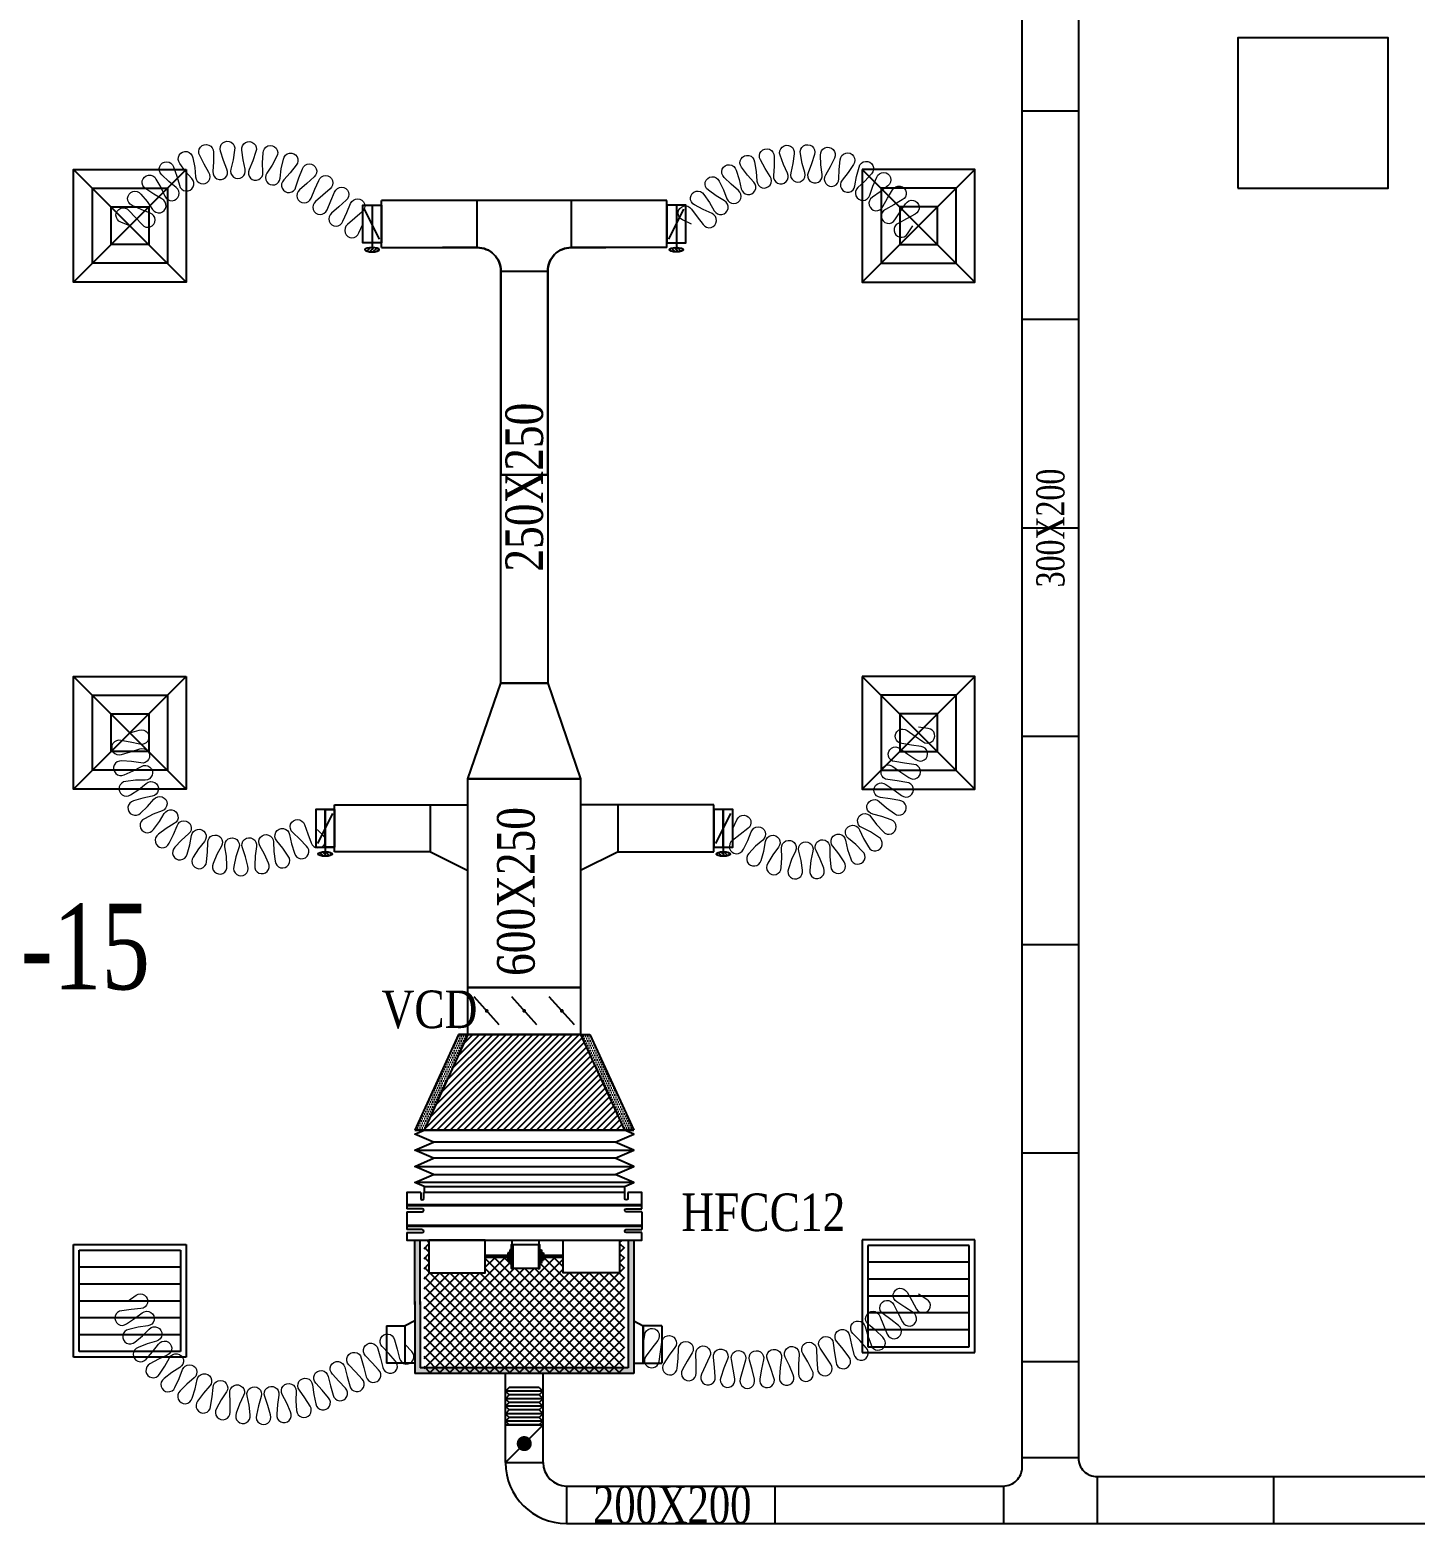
# Model space of a CAD drawing. Header units: metres. Extents: x 352651 to 1421851, y -87441 to -24441.
# Drawn here: x 1270850 to 1278227, y -48451 to -40493 of the extents above; entities that cross this region are included whole.
import ezdxf
from ezdxf.enums import TextEntityAlignment as Align

# ---------------------------------------------------------------- set-up
doc = ezdxf.new("R2010")
doc.units = ezdxf.units.M
doc.header["$LTSCALE"] = 300
doc.header["$MEASUREMENT"] = 0
for name, color, linetype in [('bat noi mem', 4, 'CONTINUOUS'), ('CUAGIO', 2, 'CONTINUOUS'), ('KT', 1, 'CONTINUOUS'), ('thiet bi', 11, 'CONTINUOUS'), ('vach', 6, 'CONTINUOUS')]:
    doc.layers.add(name, color=color, linetype=linetype)
doc.layers.add('noi mem', color=5, linetype='BATTING', lineweight=0)
doc.styles.add('PHU', font='vntimeh.shx', dxfattribs={"width": 0.8})
doc.styles.add('ROMANS', font='romans.shx', dxfattribs={"width": 0.75, "bigfont": 'romancvn.shx'})
doc.linetypes.add('BATTING', pattern='A,0.0001,-0.1,[134,ltypeshp.shx,S=0.1,R=0,X=-0.1,Y=0],-0.2,[134,ltypeshp.shx,S=0.1,R=180,X=0.1,Y=0],-0.1', length=0.4001)
pattern_1 = [(0, (812296.703, -331627.765), (6.25, 12.5), [0, -12.5])]

# ---------------------------------------------------------------- blocks, each defined once
blk = doc.blocks.new('SAD')
at = {"layer": 'CUAGIO', "color": 8}
for p, q in [((-300, -300), (300, 300)), ((300, -300), (-300, 300))]:
    blk.add_line(p, q, dxfattribs=at)
at = {"layer": 'CUAGIO'}
blk.add_lwpolyline([(300, -300), (300, 300), (-300, 300), (-300, -300)], close=True, dxfattribs=at)
at = {"layer": 'CUAGIO', "color": 8}
for points in [[(200, -200), (200, 200), (-200, 200), (-200, -200)], [(100, -100), (100, 100), (-100, 100), (-100, -100)]]:
    blk.add_lwpolyline(points, close=True, dxfattribs=at)
blk = doc.blocks.new('SAG')
at = {"layer": 'CUAGIO'}
for p, q in [((-300, 300), (-300, -300)), ((300, 300), (-300, 300)), ((300, -300), (300, 300)), ((-300, -300), (300, -300))]:
    blk.add_line(p, q, dxfattribs=at)
at = {"layer": 'CUAGIO', "color": 8}
for p, q in [((-270, 270), (-270, -270)), ((270, 270), (-270, 270)), ((-180, -270), (-180, 270)), ((-90, -270), (-90, 270)), ((0, -270), (0, 270)), ((90, -270), (90, 270)), ((180, -270), (180, 270)), ((270, -270), (270, 270)), ((-270, -270), (270, -270))]:
    blk.add_line(p, q, dxfattribs=at)
blk = doc.blocks.new('cot1')
at = {"layer": 'vach'}
blk.add_lwpolyline([(-400, -400), (400, -400), (400, 400), (-400, 400)], close=True, dxfattribs=at)
blk = doc.blocks.new('bac noi mem')
at = {"layer": 'bat noi mem'}
for p, q in [((493886.7, -64673), (493866.7, -64693)), ((494066.7, -64693), (493866.7, -64693)), ((493866.7, -64693), (493886.7, -64713)), ((494046.7, -64673), (493886.7, -64673)), ((494046.7, -64673), (494066.7, -64693)), ((494066.7, -64693), (494046.7, -64713)), ((493886.7, -64713), (493866.7, -64733)), ((494066.7, -64733), (493866.7, -64733)), ((493866.7, -64733), (493886.7, -64753)), ((493886.7, -64753), (493866.7, -64773)), ((494046.7, -64713), (493886.7, -64713)), ((494046.7, -64753), (493886.7, -64753)), ((494046.7, -64713), (494066.7, -64733)), ((494066.7, -64733), (494046.7, -64753)), ((494046.7, -64753), (494066.7, -64773)), ((494066.7, -64773), (493866.7, -64773)), ((493866.7, -64773), (493886.7, -64793)), ((493886.7, -64793), (493866.7, -64813)), ((494066.7, -64813), (493866.7, -64813)), ((493866.7, -64813), (493886.7, -64833)), ((493886.7, -64833), (493866.7, -64853)), ((494046.7, -64793), (493886.7, -64793)), ((494046.7, -64833), (493886.7, -64833)), ((494066.7, -64773), (494046.7, -64793)), ((494046.7, -64793), (494066.7, -64813)), ((494066.7, -64813), (494046.7, -64833)), ((494046.7, -64833), (494066.7, -64853)), ((494066.7, -64853), (493866.7, -64853)), ((493866.7, -64853), (493886.7, -64873)), ((494046.7, -64873), (493886.7, -64873)), ((494066.7, -64853), (494046.7, -64873))]:
    blk.add_line(p, q, dxfattribs=at)
blk = doc.blocks.new('1-van gio D200')
at = {"layer": 'CUAGIO'}
h = blk.add_hatch(dxfattribs=at)
h.set_pattern_fill('ANSI31', color=256, scale=100, style=0)
edge = h.paths.add_edge_path()
edge.add_ellipse((486127, -58494), major_axis=(-38.1, 0), ratio=0.310482, start_angle=0, end_angle=360, ccw=False)
for p, q in [((486167, -58437.3), (486087.1, -58277.5)), ((486127, -58257.4), (486127, -58494))]:
    blk.add_line(p, q, dxfattribs=at)
at = {"layer": 'CUAGIO', "const_width": 3}
for points in [[(486127, -58457.4), (486177, -58457.4), (486177, -58257.4), (486077, -58257.4), (486077, -58457.4), (486127, -58457.4)], [(486167, -58437.3), (486087.1, -58277.5)], [(486127, -58257.4), (486127, -58494)]]:
    blk.add_lwpolyline(points, dxfattribs=at)
at = {"layer": 'CUAGIO'}
blk.add_lwpolyline([(486177, -58457.4), (486077, -58457.4), (486077, -58257.4), (486177, -58257.4)], close=True, dxfattribs=at)
at = {"layer": 'CUAGIO', "const_width": 5.35}
blk.add_lwpolyline([(486130.7, -58357.4, -1), (486123.3, -58357.4, -1)], format="xyb", close=True, dxfattribs=at)
at = {"layer": 'CUAGIO', "extrusion": (0, 0, -1)}
blk.add_ellipse((486127, -58494), major_axis=(-38.1, 0), ratio=0.310482, start_param=-1.570796, end_param=4.712389, dxfattribs=at)

msp = doc.modelspace()

# ---------------------------------------------------------------- hatches: boundary and pattern name
at = {"layer": 'CUAGIO'}
h = msp.add_hatch(dxfattribs=at)
h.set_pattern_fill('DOTS', color=256, scale=200, style=0)
h.set_pattern_definition(pattern_1)
h.paths.add_polyline_path([(1272949.7, -46352.6), (1272899.7, -46352.6), (1273133.2, -45842.6), (1273183.2, -45842.6)])
h = msp.add_hatch(dxfattribs=at)
h.set_pattern_fill('ANSI31', color=256, scale=200, style=0)
h.set_pattern_definition([(45, (445500.002, -63561.594), (-17.6776695, 17.6776695), [])])
h.paths.add_polyline_path([(1273783.2, -45842.6), (1273183.2, -45842.6), (1272949.7, -46352.6), (1274016.7, -46352.6)])
h = msp.add_hatch(dxfattribs=at)
h.set_pattern_fill('DOTS', color=256, scale=200, style=0)
h.set_pattern_definition(pattern_1)
h.paths.add_polyline_path([(1273783.2, -45842.6), (1273833.2, -45842.6), (1274066.7, -46352.6), (1274016.7, -46352.6)])
h = msp.add_hatch(dxfattribs=at)
h.set_pattern_fill('DOTS', color=256, scale=200, style=0)
h.set_pattern_definition([(0, (438542.909, -107712.592), (6.25, 12.5), [0, -12.5])])
h.paths.add_polyline_path([(1274066.7, -46938.1), (1274036.7, -46938.1), (1274036.7, -47618.1), (1272929.7, -47618.1), (1272929.7, -47265.5), (1272929.7, -46938.1), (1272899.7, -46938.1), (1272899.7, -47280.5), (1272899.7, -47648.1), (1274066.7, -47648.1)])
at = {"layer": 'CUAGIO', "ltscale": 1.5}
h = msp.add_hatch(dxfattribs=at)
h.set_pattern_fill('ANSI37', color=9, scale=300, angle=360, style=0)
h.set_pattern_definition([(45, (806104.744, -788.5), (-26.5165043, 26.5165043), []), (135, (806104.744, -788.5), (-26.5165043, -26.5165043), [])])
h.paths.add_polyline_path([(1274016.7, -47648.1), (1274016.7, -46938.1), (1273990.6, -46938.1), (1273990.6, -47113.1), (1273690.6, -47113.1), (1273690.6, -47030.2), (1273585.4, -47030.2), (1273585.4, -47045.8), (1273574.8, -47045.8), (1273574.8, -47061.6), (1273564.9, -47061.6), (1273564.9, -47086.6, -1), (1273558.5, -47088.7), (1273422.3, -47088.7, -1), (1273415.8, -47086.6), (1273415.8, -47061.6), (1273405.9, -47061.6), (1273405.9, -47045.8), (1273395.4, -47045.8), (1273395.4, -47030.2), (1273275.7, -47030.2), (1273275.7, -47113.1), (1272975.7, -47113.1), (1272975.7, -46938.1), (1272949.7, -46938.1), (1272949.7, -47280.5), (1272949.7, -47648.1)])

# ---------------------------------------------------------------- linework, layer by layer
at = {"layer": 'bat noi mem'}
for p, q in [((1272949.7, -46352.6), (1274016.7, -46352.6)), ((1274016.7, -46352.6), (1272949.7, -46352.6)), ((1272899.7, -46459.8), (1274066.7, -46459.8)), ((1273966.7, -46416.9), (1272999.7, -46416.9)), ((1272899.7, -46545.5), (1274066.7, -46545.5)), ((1273966.7, -46502.6), (1272999.7, -46502.6)), ((1272999.7, -46588.3), (1273966.7, -46588.3)), ((1274066.7, -46631.2), (1272899.7, -46631.2))]:
    msp.add_line(p, q, dxfattribs=at)
for points in [[(1272949.7, -46652.6), (1272899.7, -46631.2), (1272999.7, -46588.3), (1272899.7, -46545.5), (1272999.7, -46502.6), (1272899.7, -46459.8), (1272999.7, -46416.9), (1272899.7, -46374.1), (1272949.7, -46352.6)], [(1274016.7, -46652.6), (1274066.7, -46631.2), (1273966.7, -46588.3), (1274066.7, -46545.5), (1273966.7, -46502.6), (1274066.7, -46459.8), (1273966.7, -46416.9), (1274066.7, -46374.1), (1274016.7, -46352.6)]]:
    msp.add_lwpolyline(points, dxfattribs=at)
at = {"layer": 'CUAGIO', "color": 2}
for p, q in [((1276434.2, -40926.2), (1276134.7, -40926.2)), ((1276434.2, -42036.2), (1276134.7, -42036.2)), ((1276434.2, -43146.2), (1276134.7, -43146.2)), ((1276434.2, -44256.2), (1276134.7, -44256.2)), ((1276434.2, -45366.2), (1276134.7, -45366.2)), ((1276434.2, -46476.2), (1276134.7, -46476.2)), ((1274036.7, -46938.1), (1274036.7, -47618.1)), ((1274066.7, -46938.1), (1274066.7, -47648.1)), ((1274066.7, -47648.1), (1272899.7, -47648.1)), ((1274036.7, -47618.1), (1272929.7, -47618.1)), ((1273383.2, -47888.4), (1273383.2, -47648.1)), ((1273583.2, -48122.8), (1273583.2, -47648.1)), ((1276434.2, -47586.2), (1276134.7, -47586.2)), ((1276434.2, -48097.8), (1276134.7, -48097.8)), ((1276534.2, -48197.8), (1276534.2, -48447.8)), ((1277473.2, -48197.8), (1277473.2, -48447.6)), ((1273708.2, -48247.8), (1273708.2, -48447.8)), ((1274818.2, -48247.8), (1274818.2, -48447.8)), ((1274818.2, -48247.8), (1274818.2, -48447.8)), ((1276034.7, -48247.8), (1276034.7, -48447.8))]:
    msp.add_line(p, q, dxfattribs=at)
at = {"layer": 'CUAGIO'}
for p, q in [((1272723.2, -41652.6), (1272723.2, -41402.6)), ((1273233.2, -41652.6), (1273233.2, -41402.6)), ((1273733.2, -41402.6), (1273733.2, -41652.6)), ((1274243.2, -41652.6), (1274243.2, -41402.6)), ((1273358.2, -41777.6), (1273608.2, -41777.6)), ((1272473.2, -44870.7), (1272473.2, -44620.7)), ((1272473.2, -44620.7), (1273183.2, -44620.7)), ((1272983.2, -44870.7), (1272983.2, -44620.7)), ((1274493.2, -44620.7), (1273783.2, -44620.7)), ((1273983.2, -44870.7), (1273983.2, -44620.7)), ((1274493.2, -44870.7), (1274493.2, -44620.7)), ((1272983.2, -44870.7), (1272473.2, -44870.7)), ((1272983.2, -44870.7), (1273183.2, -44970.7)), ((1273983.2, -44870.7), (1273783.2, -44970.7)), ((1273983.2, -44870.7), (1274493.2, -44870.7)), ((1273783.2, -45592.6), (1273183.2, -45592.6)), ((1273783.2, -45592.6), (1273183.2, -45592.6)), ((1273350.1, -45791.9), (1273216.2, -45643.3)), ((1273550.1, -45791.9), (1273416.2, -45643.3)), ((1273750.1, -45791.9), (1273616.2, -45643.3)), ((1273133.2, -45842.6), (1272899.7, -46352.6)), ((1273183.2, -45842.6), (1272949.7, -46352.6)), ((1273183.2, -45842.6), (1273133.2, -45842.6)), ((1273133.2, -45842.6), (1273833.2, -45842.6)), ((1273183.2, -45842.6), (1273133.2, -45842.6)), ((1273783.2, -45842.6), (1274016.7, -46352.6)), ((1273783.2, -45842.6), (1273833.2, -45842.6)), ((1273783.2, -45842.6), (1273833.2, -45842.6)), ((1273833.2, -45842.6), (1274066.7, -46352.6)), ((1274066.7, -46352.6), (1272899.7, -46352.6)), ((1272899.7, -46352.6), (1274066.7, -46352.6)), ((1272949.7, -46352.6), (1274016.7, -46352.6)), ((1274016.7, -46352.6), (1272949.7, -46352.6)), ((1272899.7, -47280.5), (1272899.7, -46938.1)), ((1272929.7, -47280.5), (1272929.7, -46938.1)), ((1272899.7, -47265.5), (1272899.7, -47648.1)), ((1272929.7, -47265.5), (1272929.7, -47618.1)), ((1272750, -47394.2), (1272750, -47594.2)), ((1272849.7, -47594.2), (1272849.7, -47394.2)), ((1272849.7, -47594.2), (1272849.7, -47394.2)), ((1272849.7, -47594.2), (1272849.7, -47394.2)), ((1274116.7, -47394.2), (1274116.7, -47594.2)), ((1274116.7, -47594.2), (1274116.7, -47394.2)), ((1274116.7, -47594.2), (1274116.7, -47394.2)), ((1274216.4, -47394.2), (1274216.4, -47594.2)), ((1272849.7, -47594.2), (1272750, -47594.2)), ((1274116.7, -47594.2), (1274216.4, -47594.2)), ((1273383.2, -47932.9), (1273383.2, -47672.1)), ((1273583.2, -47932.9), (1273583.2, -47671.6)), ((1273383.2, -48122.8), (1273383.2, -47911.9)), ((1273383.2, -47922.8), (1273583.2, -47922.8)), ((1273583.2, -47922.8), (1273383.2, -48122.8)), ((1273383.2, -48122.8), (1273583.2, -48122.8)), ((1273383.2, -48122.8), (1273583.2, -48122.8)), ((1273383.2, -48122.8), (1273583.2, -48122.8)), ((1273708.2, -48447.8), (1289683.2, -48447.8))]:
    msp.add_line(p, q, dxfattribs=at)
at = {"layer": 'CUAGIO', "ltscale": 1.5}
msp.add_line((1274243.2, -41402.6), (1272723.2, -41402.6), dxfattribs=at)
at = {"layer": 'CUAGIO', "color": 2}
for points in [[(1273708.2, -48247.8), (1276034.7, -48247.8, 0.414214), (1276134.7, -48147.8), (1276134.7, -35608.2)], [(1276434.2, -35608.2), (1276434.2, -48097.8, 0.414214), (1276534.2, -48197.8), (1283023.2, -48197.7)]]:
    msp.add_lwpolyline(points, format="xyb", dxfattribs=at)
at = {"layer": 'CUAGIO'}
for points in [[(1272723.2, -41652.6), (1273233.2, -41652.6, -0.414214), (1273358.2, -41777.6), (1273358.2, -42862.6), (1273608.2, -42862.6), (1273608.2, -41777.6, -0.414214), (1273733.2, -41652.6), (1273918.2, -41652.6)], [(1274243.2, -41652.6), (1273733.2, -41652.6, 0.414214), (1273608.2, -41777.6), (1273608.2, -42862.6), (1273358.2, -42862.6), (1273358.2, -41777.6, 0.414214), (1273233.2, -41652.6), (1273048.2, -41652.6)]]:
    msp.add_lwpolyline(points, format="xyb", dxfattribs=at)
for points in [[(1273358.2, -43972.6), (1273358.2, -42862.6), (1273608.2, -42862.6), (1273608.2, -43972.6)], [(1273783.2, -44482.6), (1273183.2, -44482.6), (1273358.2, -43972.6), (1273608.2, -43972.6)], [(1272473.2, -44845.7), (1272423.2, -44845.7), (1272423.2, -44645.7), (1272473.2, -44645.7)], [(1274493.2, -44845.7), (1274543.2, -44845.7), (1274543.2, -44645.7), (1274493.2, -44645.7)], [(1273183.2, -45592.6), (1273783.2, -45592.6), (1273783.2, -45842.6), (1273183.2, -45842.6)]]:
    msp.add_lwpolyline(points, close=True, dxfattribs=at)
at = {"layer": 'CUAGIO', "color": 2}
msp.add_lwpolyline([(1273183.2, -44482.6), (1273783.2, -44482.6), (1273783.2, -45592.6), (1273183.2, -45592.6)], close=True, dxfattribs=at)
at = {"layer": 'CUAGIO'}
for points, const_width in [([(1273278.2, -45717.6, 1), (1273288.2, -45717.6, 1)], 10), ([(1273478.2, -45717.6, 1), (1273488.2, -45717.6, 1)], 10), ([(1273678.2, -45717.6, 1), (1273688.2, -45717.6, 1)], 10), ([(1273503.2, -48021.9, -1), (1273463.2, -48021.9, -1)], 40)]:
    msp.add_lwpolyline(points, format="xyb", close=True, dxfattribs=dict(at, const_width=const_width))
for points in [[(1272750, -47394.2), (1272849.7, -47394.2)], [(1272899.7, -47369), (1272849.7, -47394.2)], [(1274066.7, -47369), (1274116.7, -47394.2)], [(1274216.4, -47394.2), (1274116.7, -47394.2)], [(1272899.7, -47594.2), (1272849.7, -47594.2)], [(1274066.7, -47594.2), (1274116.7, -47594.2)]]:
    msp.add_lwpolyline(points, dxfattribs=at)
at = {"layer": 'CUAGIO', "color": 2}
for radius in [325, 125]:
    msp.add_arc((1273708.2, -48122.8), radius, 180, 269.99999, dxfattribs=at)
at = {"layer": 'noi mem', "linetype": 'ByBlock', "ltscale": 1.5}
for points in [[(1271383.2, -41536.2), (1271335.6, -41517.2, -1.333333), (1271378, -41455.3), (1271412.9, -41492.9), (1271447.7, -41530.4, 1.333333), (1271490.2, -41468.6), (1271442.6, -41449.5), (1271395.6, -41427.8, -1.333333), (1271441.1, -41368.2), (1271474.5, -41407.8), (1271503.6, -41449.3, 1.333333), (1271553.9, -41393.7), (1271509.8, -41368.9), (1271467.1, -41339.5, -1.333333), (1271522, -41288.4), (1271548.2, -41333.1), (1271569.9, -41378.9, 1.333333), (1271628.9, -41332.7), (1271589.6, -41300.7), (1271552.5, -41264.5, -1.333333), (1271615.2, -41223.5), (1271633.5, -41271.9), (1271647.1, -41320.8, 1.333333), (1271713.1, -41285.2), (1271679.8, -41247), (1271649.3, -41205.1, -1.333333), (1271718.1, -41175.2), (1271728, -41226.1), (1271733.1, -41276.5, 1.333333), (1271804.2, -41252.6), (1271777.7, -41209.3), (1271754.8, -41162.8, -1.333333), (1271827.7, -41145), (1271828.8, -41196.8), (1271825.3, -41247.4, 1.333333), (1271899.4, -41235.8), (1271880.7, -41188.7), (1271865.9, -41139, -1.333333), (1271940.7, -41133.8), (1271933.1, -41185), (1271921.1, -41234.3, 1.333333), (1271996.1, -41235.4), (1271985.6, -41185.8), (1271979.4, -41134.4, -1.333333), (1272054.1, -41141.8), (1272037.9, -41191), (1272017.7, -41237.5, 1.333333), (1272091.5, -41251.3), (1272089.5, -41200.6), (1272092.1, -41148.9, -1.333333), (1272164.4, -41168.9), (1272140.1, -41214.6), (1272112.4, -41257.1, 1.333333), (1272182.8, -41283.1), (1272189.4, -41232.9), (1272200.7, -41182.3, -1.333333), (1272268.6, -41214.2), (1272237, -41255.2), (1272202.5, -41292.4, 1.333333), (1272267.4, -41329.9), (1272282.4, -41281.5), (1272301.9, -41233.6, -1.333333), (1272363.6, -41276.3), (1272325.6, -41311.4), (1272287.1, -41345.2, 1.333333), (1272347.8, -41389.3), (1272368.1, -41342.3), (1272388.4, -41295.2, -1.333333), (1272449.1, -41339.3), (1272410.6, -41373.2), (1272372.2, -41407, 1.333333), (1272432.8, -41451.1), (1272453.1, -41404.1), (1272473.5, -41357, -1.333333), (1272534.1, -41401.1), (1272495.6, -41435), (1272457.2, -41468.8, 1.333333), (1272517.8, -41512.9), (1272538.2, -41465.8), (1272558.5, -41418.8, -1.333333), (1272619.1, -41462.9), (1272580.7, -41496.7), (1272542.2, -41530.6, 1.333333), (1272602.9, -41574.7), (1272623.2, -41527.6)], [(1274373.2, -41527.6), (1274326.6, -41505.7, -1.333333), (1274374, -41447.5), (1274404.9, -41488.8), (1274435.7, -41530, 1.333333), (1274483.1, -41471.9), (1274436.5, -41449.9), (1274390.4, -41425.9, -1.333333), (1274440, -41369.6), (1274469.7, -41412.3), (1274495.4, -41456.4, 1.333333), (1274549, -41404), (1274505.5, -41377.3), (1274463.5, -41346.7, -1.333333), (1274520.9, -41298.4), (1274543.9, -41345.1), (1274562.7, -41392.5, 1.333333), (1274623.6, -41348.7), (1274584.6, -41315.8), (1274547.6, -41279.2, -1.333333), (1274611.6, -41240.1), (1274627.3, -41289.6), (1274638.9, -41339.4, 1.333333), (1274705.6, -41305.1), (1274671.9, -41266.7), (1274640.8, -41225.1, -1.333333), (1274709.9, -41195.9), (1274718.1, -41247.3), (1274722.1, -41298.2, 1.333333), (1274793.2, -41274.3), (1274765.6, -41231.3), (1274741.1, -41185.5, -1.333333), (1274813.8, -41167), (1274814.2, -41218.9), (1274810.5, -41269.9, 1.333333), (1274884.4, -41256.9), (1274863.5, -41210.3), (1274846.1, -41161.3, -1.333333), (1274920.8, -41153.8), (1274913.4, -41205.3), (1274902.2, -41255.1, 1.333333), (1274977.1, -41253.3), (1274963.5, -41204.1), (1274953.6, -41153, -1.333333), (1275028.5, -41156.8), (1275013.6, -41206.6), (1274995, -41254.2, 1.333333), (1275069.4, -41263.6), (1275063.3, -41212.9), (1275061.1, -41160.9, -1.333333), (1275134.6, -41175.9), (1275112.4, -41222.8), (1275087, -41267.1, 1.333333), (1275159.1, -41287.5), (1275160.6, -41236.5), (1275166.3, -41184.8, -1.333333), (1275236.7, -41210.5), (1275207.7, -41253.7), (1275175.9, -41293.7, 1.333333), (1275244.3, -41324.6), (1275253.4, -41274.3), (1275266.6, -41224.1, -1.333333), (1275332.5, -41260.1), (1275297.3, -41298.4), (1275260, -41333.2, 1.333333), (1275322.9, -41374), (1275339.4, -41325.6), (1275360, -41277.9, -1.333333), (1275419.7, -41323.3), (1275379.3, -41356), (1275337.1, -41384.8, 1.333333), (1275393.3, -41434.5), (1275416.8, -41389.2), (1275444.3, -41345.1, -1.333333), (1275496.6, -41398.9), (1275451.7, -41425.2), (1275406.4, -41449.7, 1.333333), (1275457, -41505.1), (1275485.5, -41462.2), (1275514.1, -41419.3, -1.333333), (1275564.7, -41474.6), (1275519.4, -41499.2), (1275474.1, -41523.7, 1.333333), (1275524.6, -41579.1), (1275553.2, -41536.2)], [(1271383.2, -44236.2), (1271432.7, -44222.5, -1.333333), (1271435.5, -44297.4), (1271385.1, -44287.4), (1271334.7, -44277.4, 1.333333), (1271337.5, -44352.3), (1271387, -44338.6), (1271435.3, -44322.7, -1.333333), (1271441.4, -44397.5), (1271391.2, -44389.7), (1271339.3, -44386.5, 1.333333), (1271352.1, -44460.4), (1271399.9, -44440.1), (1271444.6, -44416, -1.333333), (1271463.8, -44488.5), (1271413, -44489.7), (1271361.4, -44495.7, 1.333333), (1271386.8, -44566.2), (1271430.4, -44537.9), (1271470.2, -44506.3, -1.333333), (1271501.8, -44574.3), (1271451.9, -44584.3), (1271402.2, -44599.3, 1.333333), (1271439.6, -44664.2), (1271477.5, -44628.7), (1271511.2, -44590.6, -1.333333), (1271554.2, -44652.1), (1271506.9, -44670.7), (1271460.5, -44694.1, 1.333333), (1271508.8, -44751.5), (1271539.8, -44709.9), (1271566.3, -44666.5, -1.333333), (1271619.4, -44719.4), (1271576.1, -44746), (1271534.6, -44777.2, 1.333333), (1271592.1, -44825.3), (1271615.4, -44778.9), (1271633.9, -44731.5, -1.333333), (1271695.5, -44774.3), (1271657.5, -44808.1), (1271622.1, -44846.1, 1.333333), (1271687.2, -44883.4), (1271701.9, -44833.6), (1271711.8, -44783.7, -1.333333), (1271779.9, -44815), (1271748.5, -44855), (1271720.3, -44898.6, 1.333333), (1271790.9, -44923.8), (1271796.7, -44872.2), (1271797.7, -44821.4, -1.333333), (1271870.3, -44840.3), (1271846.3, -44885.2), (1271826.1, -44933, 1.333333), (1271900.1, -44945.5), (1271896.8, -44893.7), (1271888.8, -44843.5, -1.333333), (1271963.6, -44849.4), (1271947.9, -44897.7), (1271936.4, -44948.4, 1.333333), (1272011.4, -44947.7), (1271999.1, -44897.3), (1271982.4, -44849.2, -1.333333), (1272057.1, -44841.9), (1272050.1, -44892.3), (1272047.7, -44944.2, 1.333333), (1272121.4, -44930.4), (1272100.4, -44882.9), (1272075.6, -44838.5, -1.333333), (1272147.8, -44818.2), (1272149.7, -44869), (1272156.5, -44920.5, 1.333333), (1272226.6, -44894), (1272197.6, -44850.9), (1272165.5, -44811.6, -1.333333), (1272233, -44779), (1272243.8, -44828.7), (1272259.5, -44878.2, 1.333333), (1272323.9, -44839.8), (1272287.8, -44802.4), (1272250.2, -44767.3, -1.333333), (1272312.7, -44725.9), (1272330.5, -44774.1), (1272348.2, -44822.3, 1.333333), (1272410.7, -44780.8), (1272373.2, -44745.7)], [(1274593.2, -44745.7), (1274615.6, -44699.6, -1.333333), (1274673.8, -44747), (1274633.1, -44778.3), (1274592.4, -44809.6, 1.333333), (1274650.5, -44857), (1274673, -44810.8), (1274692.2, -44763.9, -1.333333), (1274753.1, -44807.7), (1274714.7, -44840.9), (1274679.4, -44879.1, 1.333333), (1274744.6, -44916.2), (1274759.4, -44866.3), (1274768.3, -44816.4, -1.333333), (1274837.1, -44846.3), (1274806.6, -44886.8), (1274780.2, -44931.7, 1.333333), (1274851.8, -44954.1), (1274855.7, -44902.2), (1274853.8, -44851.6, -1.333333), (1274927.3, -44866.2), (1274906.1, -44912.3), (1274889.9, -44961.7, 1.333333), (1274964.6, -44968.4), (1274957.4, -44916.9), (1274944.7, -44867.8, -1.333333), (1275019.7, -44866.5), (1275008.8, -44916), (1275003.4, -44967.7, 1.333333), (1275077.8, -44958.4), (1275059.9, -44909.6), (1275037.1, -44864.3, -1.333333), (1275110.1, -44847.1), (1275109.9, -44897.8), (1275115.7, -44949.5, 1.333333), (1275186.4, -44924.6), (1275158.5, -44880.7), (1275126.6, -44841.3, -1.333333), (1275194.3, -44809), (1275204.9, -44858.5), (1275221.5, -44907.9, 1.333333), (1275285.3, -44868.5), (1275248.7, -44831.6), (1275209.2, -44799.8, -1.333333), (1275268.5, -44753.9), (1275289.4, -44800), (1275316, -44844.7, 1.333333), (1275370.1, -44792.7), (1275326.4, -44764.4), (1275281.1, -44741.7, -1.333333), (1275329.3, -44684.2), (1275359.5, -44724.9), (1275395, -44763, 1.333333), (1275436.8, -44700.7), (1275388.1, -44682.2), (1275339, -44669.7, -1.333333), (1275373.9, -44603.3), (1275412.1, -44636.7), (1275454.2, -44666.7, 1.333333), (1275482.7, -44597.3), (1275431.6, -44589.1), (1275380.8, -44581.6, -1.333333), (1275408.4, -44511.9), (1275450.6, -44541.2), (1275492.7, -44570.6, 1.333333), (1275520.3, -44500.8), (1275469.5, -44493.4), (1275418.7, -44485.9, -1.333333), (1275446.3, -44416.2), (1275488.5, -44445.5), (1275530.6, -44474.8, 1.333333), (1275558.2, -44405.1), (1275507.4, -44397.6), (1275456.6, -44390.2, -1.333333), (1275484.2, -44320.4), (1275526.3, -44349.8), (1275568.5, -44379.1, 1.333333), (1275596.1, -44309.4), (1275545.3, -44301.9), (1275494.5, -44294.5, -1.333333), (1275522.1, -44224.7), (1275564.2, -44254.1), (1275606.4, -44283.4, 1.333333), (1275634, -44213.7), (1275583.2, -44206.2)], [(1271373.2, -47261.1), (1271415.8, -47232.3, -1.333333), (1271441.8, -47302.7), (1271390.6, -47308.5), (1271339.5, -47314.2, 1.333333), (1271365.4, -47384.6), (1271408.1, -47355.8), (1271449.2, -47325.7, -1.333333), (1271477.7, -47395), (1271427.2, -47402.5), (1271376.6, -47413.9, 1.333333), (1271409.9, -47481.1), (1271449.7, -47447.7), (1271486.2, -47412, -1.333333), (1271524.2, -47476.7), (1271475.2, -47491.2), (1271426.7, -47509.7, 1.333333), (1271469.2, -47571.5), (1271503.9, -47532.8), (1271534.9, -47492.3, -1.333333), (1271581.7, -47550.9), (1271535.3, -47572.2), (1271489.9, -47597.4, 1.333333), (1271540.7, -47652.5), (1271569.5, -47609.3), (1271594.6, -47564.8, -1.333333), (1271649.2, -47616.2), (1271606.3, -47643.9), (1271564.9, -47675.2, 1.333333), (1271623, -47722.7), (1271645.4, -47675.8), (1271663.8, -47628.2, -1.333333), (1271725.2, -47671.4), (1271686.6, -47704.9), (1271650.1, -47741.7, 1.333333), (1271714.3, -47780.4), (1271729.8, -47730.9), (1271741.4, -47681.2, -1.333333), (1271808.2, -47715.2), (1271774.8, -47753.8), (1271743.8, -47795.5, 1.333333), (1271812.9, -47824.7), (1271821.3, -47773.5), (1271825.7, -47722.6, -1.333333), (1271896.6, -47746.9), (1271869, -47789.8), (1271844.2, -47835.5, 1.333333), (1271916.7, -47854.6), (1271917.8, -47802.7), (1271915, -47751.8, -1.333333), (1271988.7, -47765.8), (1271967.4, -47812.1), (1271949.3, -47860.8, 1.333333), (1272023.8, -47869.6), (1272017.5, -47818), (1272007.5, -47768, -1.333333), (1272082.4, -47771.4), (1272067.9, -47820.3), (1272056.9, -47871.1, 1.333333), (1272131.9, -47869.2), (1272118.3, -47819.1), (1272101.3, -47770.9, -1.333333), (1272176, -47763.7), (1272168.5, -47814.2), (1272164.8, -47866, 1.333333), (1272238.8, -47853.5), (1272218.3, -47805.8), (1272194.7, -47760.6, -1.333333), (1272267.6, -47742.9), (1272267.3, -47793.9), (1272271, -47845.7, 1.333333), (1272342.4, -47822.9), (1272315.4, -47778.6), (1272285.6, -47737.1, -1.333333), (1272355.3, -47709.3), (1272362.3, -47759.9), (1272373.2, -47810.6, 1.333333), (1272440.7, -47777.9), (1272407.7, -47737.9), (1272372.9, -47700, -1.333333), (1272438.7, -47663.9), (1272451.9, -47713.6), (1272465.3, -47763.3, 1.333333), (1272531, -47727.1), (1272496.1, -47689.2), (1272461.2, -47651.4, -1.333333), (1272526.9, -47615.1), (1272540.3, -47664.8), (1272553.7, -47714.5, 1.333333), (1272619.4, -47678.3), (1272584.5, -47640.5), (1272549.6, -47602.6, -1.333333), (1272615.3, -47566.4), (1272628.7, -47616.1), (1272642.1, -47665.8, 1.333333), (1272707.8, -47629.6), (1272672.9, -47591.7), (1272638, -47553.8, -1.333333), (1272703.7, -47517.6), (1272717.1, -47567.3), (1272730.5, -47617, 1.333333), (1272796.2, -47580.8), (1272761.3, -47543), (1272726.4, -47505.1, -1.333333), (1272792.1, -47468.9), (1272805.5, -47518.6), (1272818.9, -47568.3, 1.333333), (1272884.6, -47532.1), (1272849.7, -47494.2)], [(1274116.7, -47494.2), (1274124.5, -47443.3, -1.333333), (1274193.7, -47472.3), (1274162.8, -47513.6), (1274131.9, -47554.8, 1.333333), (1274201.1, -47583.9), (1274208.9, -47532.9), (1274215.7, -47482.1, -1.333333), (1274285.4, -47509.8), (1274255.4, -47551.4), (1274227, -47594.7, 1.333333), (1274297.7, -47619.5), (1274302.6, -47568), (1274305.1, -47516.7, -1.333333), (1274376.9, -47538.6), (1274350.4, -47582.5), (1274325.7, -47628, 1.333333), (1274398.3, -47646.9), (1274398.8, -47595.1), (1274397.1, -47543.9, -1.333333), (1274470.4, -47559.7), (1274447.7, -47605.7), (1274426.8, -47653.1, 1.333333), (1274500.7, -47665.9), (1274497, -47614.2), (1274491.1, -47563.3, -1.333333), (1274565.4, -47573), (1274546.6, -47620.7), (1274529.7, -47669.7, 1.333333), (1274604.4, -47676.3), (1274596.4, -47625.1), (1274586.3, -47574.9, -1.333333), (1274661.2, -47578.4), (1274646.4, -47627.5), (1274633.6, -47677.7, 1.333333), (1274708.6, -47678.1), (1274696.4, -47627.8), (1274682.1, -47578.5, -1.333333), (1274757.1, -47575.8), (1274746.4, -47626), (1274737.8, -47677.1, 1.333333), (1274812.6, -47671.3), (1274796.2, -47622.1), (1274777.9, -47574.2, -1.333333), (1274852.4, -47565.4), (1274845.9, -47616.2), (1274841.6, -47667.8, 1.333333), (1274915.6, -47655.9), (1274895.3, -47608.3), (1274873.1, -47562, -1.333333), (1274946.6, -47547), (1274944.3, -47598.3), (1274944.2, -47650, 1.333333), (1275017, -47632), (1274992.8, -47586.2), (1274966.9, -47542, -1.333333), (1275038.9, -47521), (1275040.8, -47572.2), (1275045.1, -47623.8, 1.333333), (1275116.1, -47599.8), (1275088.2, -47556.2), (1275058.7, -47514.3, -1.333333), (1275128.7, -47487.4), (1275134.9, -47538.3), (1275143.4, -47589.3, 1.333333), (1275212.2, -47559.6), (1275180.8, -47518.4), (1275147.9, -47479, -1.333333), (1275215.5, -47446.4), (1275225.8, -47496.6), (1275238.5, -47546.8, 1.333333), (1275304.7, -47511.5), (1275269.9, -47473), (1275233.9, -47436.5, -1.333333), (1275298.5, -47398.4), (1275313, -47447.6), (1275329.8, -47496.6, 1.333333), (1275392.8, -47455.9), (1275355, -47420.5), (1275316.1, -47387.1, -1.333333), (1275377.3, -47343.8), (1275395.9, -47391.6), (1275416.7, -47439, 1.333333), (1275476, -47393.2), (1275435.5, -47361), (1275393.9, -47331, -1.333333), (1275451.3, -47282.8), (1275473.8, -47328.9), (1275498.4, -47374.4, 1.333333), (1275553.8, -47323.9), (1275510.7, -47295.2), (1275467.2, -47267.6, -1.333333), (1275521.5, -47215.8), (1275546.9, -47260.7), (1275572.4, -47305.5, 1.333333), (1275626.7, -47253.8), (1275583.2, -47226.2)]]:
    msp.add_lwpolyline(points, format="xyb", dxfattribs=at)
at = {"layer": 'thiet bi'}
for p, q in [((1272949.7, -46652.6), (1274016.7, -46652.6)), ((1272949.7, -46652.6), (1272949.7, -46684.1)), ((1274016.7, -46652.6), (1274016.7, -46684.1)), ((1274108.7, -46750.1), (1272857.7, -46750.1)), ((1274108.7, -46755.1), (1272857.7, -46755.1)), ((1274108.7, -46861.1), (1272857.7, -46861.1)), ((1274108.7, -46866.1), (1272857.7, -46866.1)), ((1273419, -46960.2), (1273419, -46938.1)), ((1273561.7, -46960.2), (1273561.7, -46938.1)), ((1273395.4, -47021.1), (1273275.7, -47021.1)), ((1273275.7, -47021.1), (1273275.7, -47030.2)), ((1273405.9, -47005.4), (1273395.4, -47005.4)), ((1273395.4, -47005.4), (1273395.4, -47045.8)), ((1273415.8, -46989.6), (1273405.9, -46989.6)), ((1273405.9, -46989.6), (1273405.9, -47061.6)), ((1273422.3, -46962.6), (1273422.3, -47088.7)), ((1273558.5, -46962.6), (1273558.5, -47088.7)), ((1273564.9, -46989.6), (1273574.8, -46989.6)), ((1273574.8, -46989.6), (1273574.8, -47061.6)), ((1273574.8, -47005.4), (1273585.4, -47005.4)), ((1273585.4, -47005.4), (1273585.4, -47045.8)), ((1273690.6, -47021.1), (1273585.4, -47021.1)), ((1273395.4, -47030.2), (1273275.7, -47030.2)), ((1273405.9, -47045.8), (1273395.4, -47045.8)), ((1273415.8, -47061.6), (1273405.9, -47061.6)), ((1273564.9, -47061.6), (1273574.8, -47061.6)), ((1273574.8, -47045.8), (1273585.4, -47045.8)), ((1273690.6, -47030.2), (1273585.4, -47030.2))]:
    msp.add_line(p, q, dxfattribs=at)
for points in [[(1272931.7, -46684.1), (1272857.7, -46684.1), (1272857.7, -46771.6)], [(1274018.7, -46684.1), (1272947.7, -46684.1)], [(1274108.7, -46771.6), (1274108.7, -46684.1), (1274034.7, -46684.1)], [(1272857.7, -46787.6), (1272857.7, -46882.6)], [(1274108.7, -46787.6), (1274108.7, -46882.6)], [(1272857.7, -46898.6), (1272857.7, -46938.1), (1274108.7, -46938.1), (1274108.7, -46898.6)]]:
    msp.add_lwpolyline(points, dxfattribs=at)
for points in [[(1272931.7, -46684.1), (1272931.7, -46716.1, 1), (1272947.7, -46716.1), (1272947.7, -46684.1)], [(1274034.7, -46684.1), (1274034.7, -46716.1, -1), (1274018.7, -46716.1), (1274018.7, -46684.1)], [(1272857.7, -46787.6), (1272939.7, -46787.6, 1), (1272939.7, -46771.6), (1272857.7, -46771.6)], [(1274108.7, -46787.6), (1274026.7, -46787.6, -1), (1274026.7, -46771.6), (1274108.7, -46771.6)], [(1272857.7, -46898.6), (1272939.7, -46898.6, 1), (1272939.7, -46882.6), (1272857.7, -46882.6)], [(1274108.7, -46898.6), (1274026.7, -46898.6, -1), (1274026.7, -46882.6), (1274108.7, -46882.6)]]:
    msp.add_lwpolyline(points, format="xyb", dxfattribs=at)
for points in [[(1272975.7, -47113.1), (1273275.7, -47113.1), (1273275.7, -46938.1), (1272975.7, -46938.1)], [(1273990.6, -47113.1), (1273690.6, -47113.1), (1273690.6, -46938.1), (1273990.6, -46938.1)], [(1273564.9, -47088.7), (1273415.8, -47088.7), (1273415.8, -46962.6), (1273564.9, -46962.6)]]:
    msp.add_lwpolyline(points, close=True, dxfattribs=at)
for centre, start, end in [((1273419, -46963.6), 18.04953, 161.95047), ((1273561.7, -46963.6), 18.04953, 161.95047), ((1273419, -47087.6), 198.04953, 341.95047), ((1273561.7, -47087.6), 198.04953, 341.95047)]:
    msp.add_arc(centre, 3.41, start, end, dxfattribs=at)

# ---------------------------------------------------------------- block references
at = {"layer": 'CUAGIO', "xscale": -1}
for name, p, rotation in [('SAD', (1271383.2, -41536.2), 180), ('SAD', (1271383.2, -44236.2), 180), ('SAG', (1271383.2, -47261.1), 270)]:
    msp.add_blockref(name, p, dxfattribs=dict(at, rotation=rotation))
at = {"layer": 'CUAGIO'}
for name, p, rotation in [('SAD', (1275583.2, -41536.2), 180), ('SAD', (1275583.2, -44236.2), 180), ('SAG', (1275583.2, -47236.2), 90)]:
    msp.add_blockref(name, p, dxfattribs=dict(at, rotation=rotation))
for name, p in [('1-van gio D200', (786546.1, 16829.7)), ('bac noi mem', (779516.5, 16950.2))]:
    msp.add_blockref(name, p, dxfattribs=at)
at = {"layer": 'CUAGIO', "xscale": -1}
for p in [(1760420.2, 16829.7), (1758550.2, 13611.6), (1760670.2, 13611.6)]:
    msp.add_blockref('1-van gio D200', p, dxfattribs=at)
at = {"layer": 'vach'}
msp.add_blockref('cot1', (1277683.2, -40936.2), dxfattribs=at)

# ---------------------------------------------------------------- texts
at = {"layer": 'CUAGIO', "color": 2, "style": 'PHU', "width": 0.75}
msp.add_text('300x200', height=150, rotation=90, dxfattribs=at).set_placement((1276360.1, -43146.2), align=Align.CENTER)
msp.add_text('200x200', height=200, dxfattribs=at).set_placement((1274271.4, -48447.8), align=Align.CENTER)
at = {"layer": 'CUAGIO', "color": 2, "char_height": 200, "attachment_point": 1, "rotation": 90, "style": 'PHU'}
for s, insert, width in [('250x250', (1273382.9, -43378.3), 788.836), ('600x250', (1273338.5, -45531.6), 1155.253)]:
    msp.add_mtext(s, dxfattribs=dict(at, insert=insert, width=width))
at = {"layer": 'CUAGIO', "color": 2, "char_height": 200, "attachment_point": 1, "style": 'PHU'}
for s, insert, width in [('VCD', (1272723.5, -45609.2), 439.881), ('hfcc12', (1274320, -46690), 911.262)]:
    msp.add_mtext(s, dxfattribs=dict(at, insert=insert, width=width))
at = {"layer": 'KT', "ltscale": 1.5, "insert": (1269997.3, -45146.5), "char_height": 456.096, "width": 2517.297, "attachment_point": 1, "style": 'ROMANS'}
msp.add_mtext('{\\fTimes New Roman|b0|i0|c0|p18;F11-15}', dxfattribs=at)

doc.saveas('drawing.dxf')
